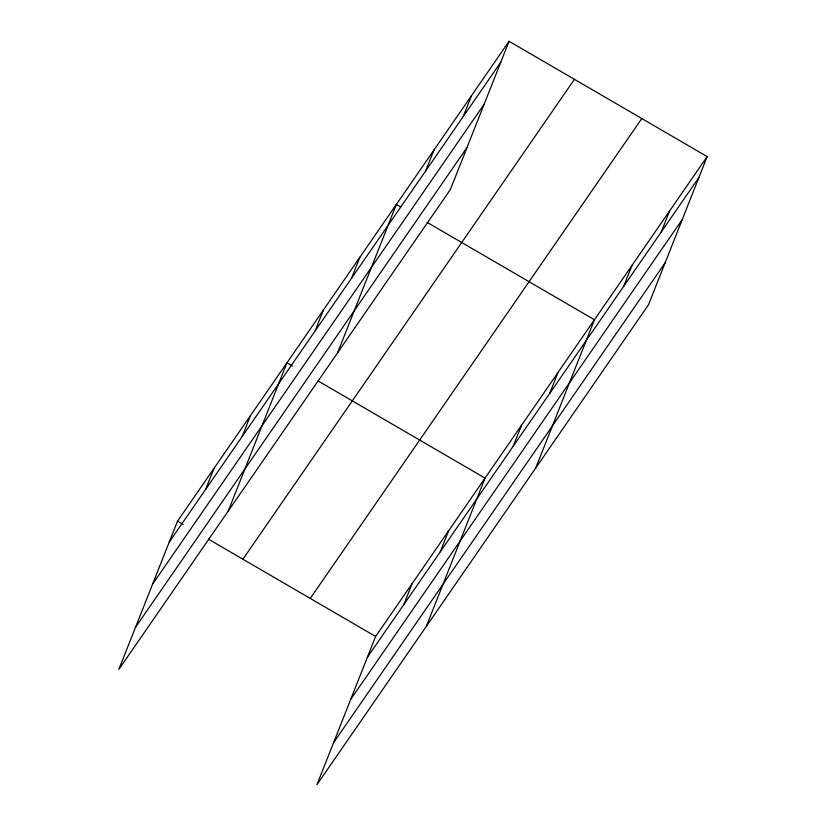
<?xml version="1.0" encoding="UTF-8"?>
<svg xmlns="http://www.w3.org/2000/svg" width="826" height="826" viewBox="0 0 826 826"><rect width="100%" height="100%" fill="white"/><g stroke="black" fill="none" stroke-linecap="round" stroke-linejoin="round"><path stroke-width="1.24" d="M509.064 41.3L177.518 521.175L118.83 669.411L450.376 189.536L509.064 41.3L707.17 156.589L648.482 304.825L316.936 784.7L375.623 636.464L707.17 156.589M205.715 489.291L213.996 468.383M242.183 436.5L250.464 415.602M228.244 511.046L286.932 362.81L292.476 366.042M315.129 330.937L323.4 310.029M351.597 278.145L359.868 257.237M337.648 352.692L396.346 204.456L400.775 207.037M425.638 170.972L433.918 150.074M463.21 116.59L471.491 95.682M403.821 604.58L412.091 583.672M440.289 551.799L448.559 530.891M426.34 626.345L485.038 478.109L317.958 380.869M513.225 446.226L521.505 425.318M549.693 393.434L557.973 372.536M535.754 467.981L594.441 319.745L427.362 222.514M623.744 286.271L632.014 265.363M661.316 231.879L669.597 210.981M169.247 542.073L500.793 62.208M152.614 584.096L484.15 104.221M135.464 627.388L467.01 147.513M242.896 559.212L574.442 79.348M310.256 598.416L641.792 118.541M367.343 657.372L698.889 177.497M350.709 699.385L682.255 219.52M333.57 742.677L665.116 262.813M177.518 521.175L183.062 524.396M208.544 539.223L375.623 636.464"/></g></svg>
